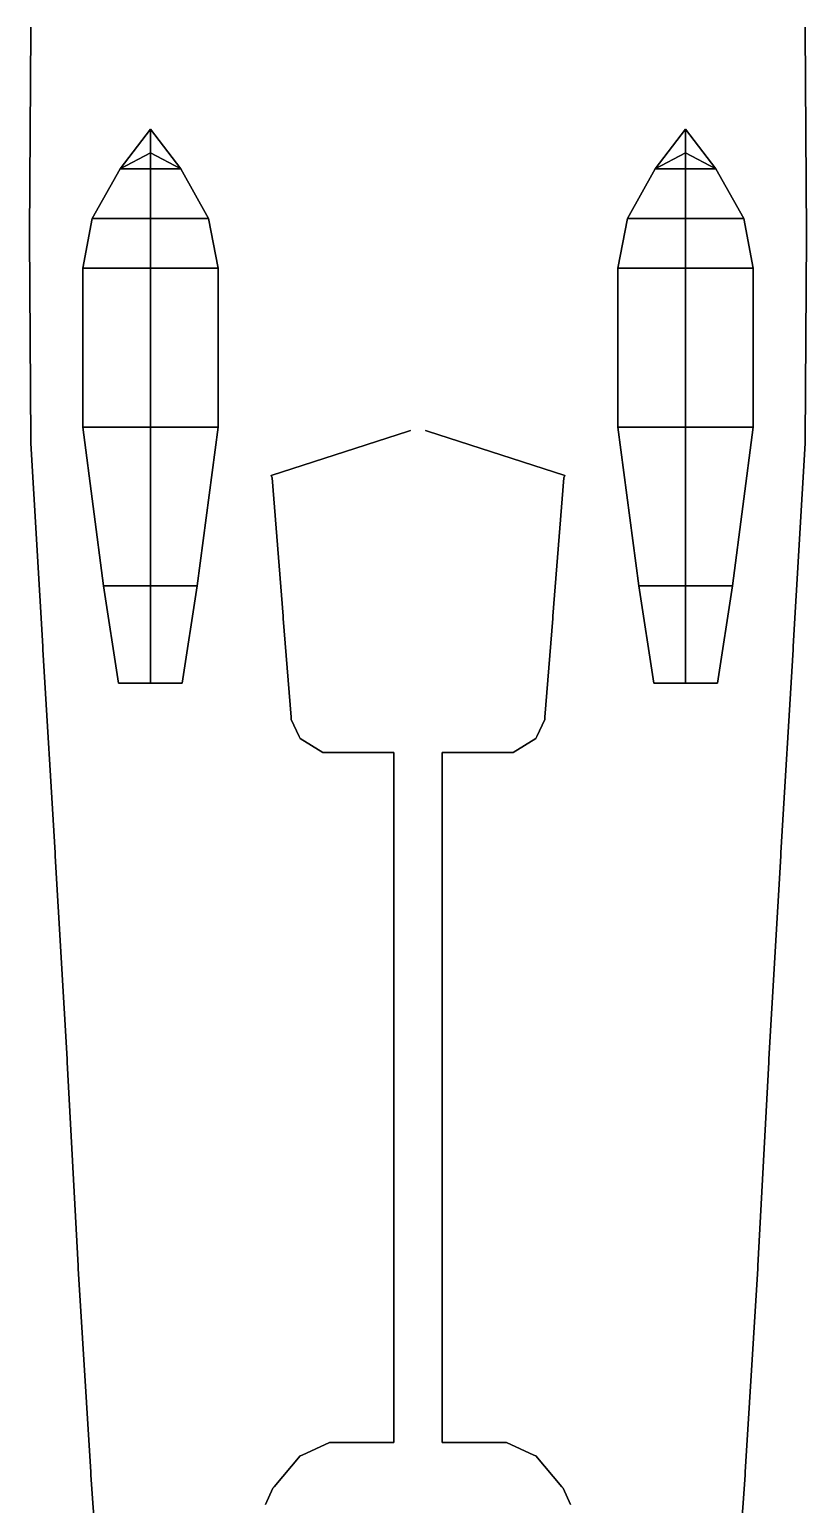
# Model space of a CAD drawing. Extents: x -5 to 5, y -54 to 54.
# Drawn here: x -5.27 to 5.27, y -31.91 to -11.9 of the extents above; entities that cross this region are included whole.
import ezdxf

# ---------------------------------------------------------------- set-up
doc = ezdxf.new("R2010")
doc.units = 0
doc.layers.add('BOATS', color=1, linetype='CONTINUOUS')
doc.layers.add('RAILINGS', color=6, linetype='CONTINUOUS')

msp = doc.modelspace()

# ---------------------------------------------------------------- linework, layer by layer
at = {"layer": 'BOATS'}
for points in [[(-3.63, -13.25, 4.09), (-3.63, -13.25, 4.09), (-4.04175, -13.79, 4.0225), (-3.63, -13.79, 4.15075)], [(-4.04175, -13.79, 4.0225), (-3.63, -13.25, 4.09), (-3.63, -13.574, 3.2935), (-4.04175, -13.79, 3.27325)], [(-3.21825, -13.79, 3.27325), (-3.63, -13.574, 3.2935), (-3.63, -13.25, 4.09), (-3.21825, -13.79, 4.0225)], [(-3.21825, -13.79, 4.0225), (-3.63, -13.25, 4.09), (-3.63, -13.25, 4.09), (-3.63, -13.79, 4.15075)], [(-3.63, -13.574, 3.2935), (-3.63, -13.574, 3.2935), (-3.63, -13.25, 4.09)], [(-3.63, -13.25, 4.09), (-3.63, -13.25, 4.09), (-3.63, -13.574, 3.2935)], [(3.21825, -13.79, 4.0225), (3.63, -13.25, 4.09), (3.63, -13.574, 3.2935), (3.21825, -13.79, 3.27325)], [(3.63, -13.25, 4.09), (3.63, -13.25, 4.09), (3.21825, -13.79, 4.0225), (3.63, -13.79, 4.15075)], [(3.63, -13.25, 4.09), (3.63, -13.25, 4.09), (3.63, -13.574, 3.2935)], [(4.04175, -13.79, 4.0225), (3.63, -13.25, 4.09), (3.63, -13.25, 4.09), (3.63, -13.79, 4.15075)], [(4.04175, -13.79, 3.27325), (3.63, -13.574, 3.2935), (3.63, -13.25, 4.09), (4.04175, -13.79, 4.0225)], [(3.63, -13.574, 3.2935), (3.63, -13.574, 3.2935), (3.63, -13.25, 4.09)], [(-4.04175, -13.79, 3.27325), (-3.63, -13.574, 3.2935), (-3.63, -13.574, 3.2935), (-3.63, -13.79, 3.00325)], [(-3.63, -13.574, 3.2935), (-3.63, -13.574, 3.2935), (-3.21825, -13.79, 3.27325), (-3.63, -13.79, 3.00325)], [(3.21825, -13.79, 3.27325), (3.63, -13.574, 3.2935), (3.63, -13.574, 3.2935), (3.63, -13.79, 3.00325)], [(3.63, -13.574, 3.2935), (3.63, -13.574, 3.2935), (4.04175, -13.79, 3.27325), (3.63, -13.79, 3.00325)], [(-4.41975, -14.465, 4.01575), (-4.04175, -13.79, 4.0225), (-4.04175, -13.79, 3.27325), (-4.41975, -14.465, 3.2665)], [(-4.41975, -14.465, 3.2665), (-4.04175, -13.79, 3.27325), (-3.63, -13.79, 3.00325), (-3.63, -14.465, 2.85475)], [(-3.63, -13.79, 4.15075), (-4.04175, -13.79, 4.0225), (-4.41975, -14.465, 4.01575), (-3.63, -14.465, 4.171)], [(-2.84025, -14.465, 4.01575), (-3.21825, -13.79, 4.0225), (-3.63, -13.79, 4.15075), (-3.63, -14.465, 4.171)], [(-3.63, -13.79, 3.00325), (-3.21825, -13.79, 3.27325), (-2.84025, -14.465, 3.2665), (-3.63, -14.465, 2.85475)], [(-2.84025, -14.465, 3.2665), (-3.21825, -13.79, 3.27325), (-3.21825, -13.79, 4.0225), (-2.84025, -14.465, 4.01575)], [(2.84025, -14.465, 4.01575), (3.21825, -13.79, 4.0225), (3.21825, -13.79, 3.27325), (2.84025, -14.465, 3.2665)], [(3.63, -13.79, 4.15075), (3.21825, -13.79, 4.0225), (2.84025, -14.465, 4.01575), (3.63, -14.465, 4.171)], [(2.84025, -14.465, 3.2665), (3.21825, -13.79, 3.27325), (3.63, -13.79, 3.00325), (3.63, -14.465, 2.85475)], [(3.63, -13.79, 3.00325), (4.04175, -13.79, 3.27325), (4.41975, -14.465, 3.2665), (3.63, -14.465, 2.85475)], [(4.41975, -14.465, 4.01575), (4.04175, -13.79, 4.0225), (3.63, -13.79, 4.15075), (3.63, -14.465, 4.171)], [(4.41975, -14.465, 3.2665), (4.04175, -13.79, 3.27325), (4.04175, -13.79, 4.0225), (4.41975, -14.465, 4.01575)], [(-4.548, -15.14, 4.0225), (-4.41975, -14.465, 4.01575), (-4.41975, -14.465, 3.2665), (-4.548, -15.14, 3.2665)], [(-4.548, -15.14, 3.2665), (-4.41975, -14.465, 3.2665), (-3.63, -14.465, 2.85475), (-3.63, -15.14, 2.84125)], [(-3.63, -14.465, 4.171), (-4.41975, -14.465, 4.01575), (-4.548, -15.14, 4.0225), (-3.63, -15.14, 4.20475)], [(-2.712, -15.14, 4.0225), (-2.84025, -14.465, 4.01575), (-3.63, -14.465, 4.171), (-3.63, -15.14, 4.20475)], [(-3.63, -14.465, 2.85475), (-2.84025, -14.465, 3.2665), (-2.712, -15.14, 3.2665), (-3.63, -15.14, 2.84125)], [(-2.712, -15.14, 3.2665), (-2.84025, -14.465, 3.2665), (-2.84025, -14.465, 4.01575), (-2.712, -15.14, 4.0225)], [(2.712, -15.14, 4.0225), (2.84025, -14.465, 4.01575), (2.84025, -14.465, 3.2665), (2.712, -15.14, 3.2665)], [(3.63, -14.465, 4.171), (2.84025, -14.465, 4.01575), (2.712, -15.14, 4.0225), (3.63, -15.14, 4.20475)], [(2.712, -15.14, 3.2665), (2.84025, -14.465, 3.2665), (3.63, -14.465, 2.85475), (3.63, -15.14, 2.84125)], [(3.63, -14.465, 2.85475), (4.41975, -14.465, 3.2665), (4.548, -15.14, 3.2665), (3.63, -15.14, 2.84125)], [(4.548, -15.14, 4.0225), (4.41975, -14.465, 4.01575), (3.63, -14.465, 4.171), (3.63, -15.14, 4.20475)], [(4.548, -15.14, 3.2665), (4.41975, -14.465, 3.2665), (4.41975, -14.465, 4.01575), (4.548, -15.14, 4.0225)], [(-4.548, -17.29325, 4.0225), (-4.548, -15.14, 4.0225), (-4.548, -15.14, 3.2665), (-4.548, -17.29325, 3.2665)], [(-4.548, -17.29325, 3.2665), (-4.548, -15.14, 3.2665), (-3.63, -15.14, 2.84125), (-3.63, -17.29325, 2.84125)], [(-3.63, -15.14, 4.20475), (-4.548, -15.14, 4.0225), (-4.548, -17.29325, 4.0225), (-3.63, -17.29325, 4.1845)], [(-2.712, -17.29325, 4.0225), (-2.712, -15.14, 4.0225), (-3.63, -15.14, 4.20475), (-3.63, -17.29325, 4.1845)], [(-3.63, -15.14, 2.84125), (-2.712, -15.14, 3.2665), (-2.712, -17.29325, 3.2665), (-3.63, -17.29325, 2.84125)], [(-2.712, -17.29325, 3.2665), (-2.712, -15.14, 3.2665), (-2.712, -15.14, 4.0225), (-2.712, -17.29325, 4.0225)], [(2.712, -17.29325, 4.0225), (2.712, -15.14, 4.0225), (2.712, -15.14, 3.2665), (2.712, -17.29325, 3.2665)], [(3.63, -15.14, 4.20475), (2.712, -15.14, 4.0225), (2.712, -17.29325, 4.0225), (3.63, -17.29325, 4.1845)], [(2.712, -17.29325, 3.2665), (2.712, -15.14, 3.2665), (3.63, -15.14, 2.84125), (3.63, -17.29325, 2.84125)], [(3.63, -15.14, 2.84125), (4.548, -15.14, 3.2665), (4.548, -17.29325, 3.2665), (3.63, -17.29325, 2.84125)], [(4.548, -17.29325, 4.0225), (4.548, -15.14, 4.0225), (3.63, -15.14, 4.20475), (3.63, -17.29325, 4.1845)], [(4.548, -17.29325, 3.2665), (4.548, -15.14, 3.2665), (4.548, -15.14, 4.0225), (4.548, -17.29325, 4.0225)], [(-4.2645, -19.4465, 3.9955), (-4.548, -17.29325, 4.0225), (-4.548, -17.29325, 3.2665), (-4.2645, -19.4465, 3.27325)], [(-4.2645, -19.4465, 3.27325), (-4.548, -17.29325, 3.2665), (-3.63, -17.29325, 2.84125), (-3.63, -19.4465, 2.92225)], [(-3.63, -17.29325, 4.1845), (-4.548, -17.29325, 4.0225), (-4.2645, -19.4465, 3.9955), (-3.63, -19.4465, 3.9955)], [(-2.9955, -19.4465, 3.9955), (-2.712, -17.29325, 4.0225), (-3.63, -17.29325, 4.1845), (-3.63, -19.4465, 3.9955)], [(-3.63, -17.29325, 2.84125), (-2.712, -17.29325, 3.2665), (-2.9955, -19.4465, 3.27325), (-3.63, -19.4465, 2.92225)], [(-2.9955, -19.4465, 3.27325), (-2.712, -17.29325, 3.2665), (-2.712, -17.29325, 4.0225), (-2.9955, -19.4465, 3.9955)], [(3.63, -17.29325, 4.1845), (2.712, -17.29325, 4.0225), (2.9955, -19.4465, 3.9955), (3.63, -19.4465, 3.9955)], [(2.9955, -19.4465, 3.9955), (2.712, -17.29325, 4.0225), (2.712, -17.29325, 3.2665), (2.9955, -19.4465, 3.27325)], [(2.9955, -19.4465, 3.27325), (2.712, -17.29325, 3.2665), (3.63, -17.29325, 2.84125), (3.63, -19.4465, 2.92225)], [(3.63, -17.29325, 2.84125), (4.548, -17.29325, 3.2665), (4.2645, -19.4465, 3.27325), (3.63, -19.4465, 2.92225)], [(4.2645, -19.4465, 3.9955), (4.548, -17.29325, 4.0225), (3.63, -17.29325, 4.1845), (3.63, -19.4465, 3.9955)], [(4.2645, -19.4465, 3.27325), (4.548, -17.29325, 3.2665), (4.548, -17.29325, 4.0225), (4.2645, -19.4465, 3.9955)], [(-4.062, -20.7695, 3.97525), (-4.2645, -19.4465, 3.9955), (-4.2645, -19.4465, 3.27325), (-4.062, -20.7695, 3.39475)], [(-4.062, -20.7695, 3.39475), (-4.2645, -19.4465, 3.27325), (-3.63, -19.4465, 2.92225), (-3.63, -20.7695, 3.2125)], [(-3.63, -19.4465, 3.9955), (-4.2645, -19.4465, 3.9955), (-4.062, -20.7695, 3.97525), (-3.63, -20.7695, 3.97525)], [(-3.63, -19.4465, 2.92225), (-2.9955, -19.4465, 3.27325), (-3.198, -20.7695, 3.39475), (-3.63, -20.7695, 3.2125)], [(-3.198, -20.7695, 3.97525), (-2.9955, -19.4465, 3.9955), (-3.63, -19.4465, 3.9955), (-3.63, -20.7695, 3.97525)], [(-3.198, -20.7695, 3.39475), (-2.9955, -19.4465, 3.27325), (-2.9955, -19.4465, 3.9955), (-3.198, -20.7695, 3.97525)], [(3.198, -20.7695, 3.97525), (2.9955, -19.4465, 3.9955), (2.9955, -19.4465, 3.27325), (3.198, -20.7695, 3.39475)], [(3.63, -19.4465, 3.9955), (2.9955, -19.4465, 3.9955), (3.198, -20.7695, 3.97525), (3.63, -20.7695, 3.97525)], [(3.198, -20.7695, 3.39475), (2.9955, -19.4465, 3.27325), (3.63, -19.4465, 2.92225), (3.63, -20.7695, 3.2125)], [(4.062, -20.7695, 3.97525), (4.2645, -19.4465, 3.9955), (3.63, -19.4465, 3.9955), (3.63, -20.7695, 3.97525)], [(3.63, -19.4465, 2.92225), (4.2645, -19.4465, 3.27325), (4.062, -20.7695, 3.39475), (3.63, -20.7695, 3.2125)], [(4.062, -20.7695, 3.39475), (4.2645, -19.4465, 3.27325), (4.2645, -19.4465, 3.9955), (4.062, -20.7695, 3.97525)], [(-3.63, -20.7695, 3.97525), (-4.062, -20.7695, 3.97525), (-4.062, -20.7695, 3.39475), (-3.63, -20.7695, 3.2125)], [(-3.63, -20.7695, 3.2125), (-3.198, -20.7695, 3.39475), (-3.198, -20.7695, 3.97525), (-3.63, -20.7695, 3.97525)], [(3.63, -20.7695, 3.97525), (3.198, -20.7695, 3.97525), (3.198, -20.7695, 3.39475), (3.63, -20.7695, 3.2125)], [(3.63, -20.7695, 3.2125), (4.062, -20.7695, 3.39475), (4.062, -20.7695, 3.97525), (3.63, -20.7695, 3.97525)]]:
    msp.add_3dface(points, dxfattribs=at)
at = {"layer": 'RAILINGS'}
for points in [[(-5.25, -11.91, 3.67), (-5.25, -11.91, 3.71), (-5.27, -14.67, 3.71), (-5.27, -14.67, 3.67)], [(-5.27, -14.67, 3.67), (-5.27, -14.67, 3.71), (-5.25, -11.91, 3.71), (-5.25, -11.91, 3.67)], [(-5.25, -11.91, 3.26), (-5.25, -11.91, 3.3), (-5.27, -14.67, 3.3), (-5.27, -14.67, 3.26)], [(-5.27, -14.67, 3.26), (-5.27, -14.67, 3.3), (-5.25, -11.91, 3.3), (-5.25, -11.91, 3.26)], [(-5.25, -11.91, 3.71), (-5.25, -11.87, 3.71), (-5.25, -11.87, 2.84), (-5.25, -11.91, 2.84)], [(-5.25, -11.91, 2.84), (-5.25, -11.87, 2.84), (-5.25, -11.87, 3.71), (-5.25, -11.91, 3.71)], [(5.25, -11.91, 3.71), (5.25, -11.87, 3.71), (5.25, -11.87, 2.84), (5.25, -11.91, 2.84)], [(5.25, -11.91, 2.84), (5.25, -11.87, 2.84), (5.25, -11.87, 3.71), (5.25, -11.91, 3.71)], [(5.27, -14.67, 3.26), (5.27, -14.67, 3.3), (5.25, -11.91, 3.3), (5.25, -11.91, 3.26)], [(5.25, -11.91, 3.26), (5.25, -11.91, 3.3), (5.27, -14.67, 3.3), (5.27, -14.67, 3.26)], [(5.25, -11.91, 3.67), (5.25, -11.91, 3.71), (5.27, -14.67, 3.71), (5.27, -14.67, 3.67)], [(5.27, -14.67, 3.67), (5.27, -14.67, 3.71), (5.25, -11.91, 3.71), (5.25, -11.91, 3.67)], [(-5.27, -14.71, 2.84), (-5.27, -14.67, 2.84), (-5.27, -14.67, 3.71), (-5.27, -14.71, 3.71)], [(-5.27, -14.71, 3.71), (-5.27, -14.67, 3.71), (-5.27, -14.67, 2.84), (-5.27, -14.71, 2.84)], [(-5.25, -17.47, 3.67), (-5.25, -17.47, 3.71), (-5.27, -14.71, 3.71), (-5.27, -14.71, 3.67)], [(-5.27, -14.71, 3.67), (-5.27, -14.71, 3.71), (-5.25, -17.47, 3.71), (-5.25, -17.47, 3.67)], [(-5.25, -17.47, 3.26), (-5.25, -17.47, 3.3), (-5.27, -14.71, 3.3), (-5.27, -14.71, 3.26)], [(-5.27, -14.71, 3.26), (-5.27, -14.71, 3.3), (-5.25, -17.47, 3.3), (-5.25, -17.47, 3.26)], [(5.27, -14.71, 3.26), (5.27, -14.71, 3.3), (5.25, -17.47, 3.3), (5.25, -17.47, 3.26)], [(5.25, -17.47, 3.26), (5.25, -17.47, 3.3), (5.27, -14.71, 3.3), (5.27, -14.71, 3.26)], [(5.25, -17.47, 3.67), (5.25, -17.47, 3.71), (5.27, -14.71, 3.71), (5.27, -14.71, 3.67)], [(5.27, -14.71, 3.67), (5.27, -14.71, 3.71), (5.25, -17.47, 3.71), (5.25, -17.47, 3.67)], [(5.27, -14.71, 2.84), (5.27, -14.67, 2.84), (5.27, -14.67, 3.71), (5.27, -14.71, 3.71)], [(5.27, -14.71, 3.71), (5.27, -14.67, 3.71), (5.27, -14.67, 2.84), (5.27, -14.71, 2.84)], [(-1.99, -17.95, 6.45), (-1.99, -17.95, 6.49), (-0.13, -17.35, 6.49), (-0.13, -17.35, 6.45)], [(-0.13, -17.35, 6.45), (-0.13, -17.35, 6.49), (-1.99, -17.95, 6.49), (-1.99, -17.95, 6.45)], [(-1.99, -17.95, 6.04), (-1.99, -17.95, 6.08), (-0.13, -17.35, 6.08), (-0.13, -17.35, 6.04)], [(-0.13, -17.35, 6.04), (-0.13, -17.35, 6.08), (-1.99, -17.95, 6.08), (-1.99, -17.95, 6.04)], [(-0.13, -17.35, 6.49), (-0.1, -17.34, 6.49), (-0.1, -17.34, 5.37), (-0.13, -17.35, 5.37)], [(-0.13, -17.35, 5.37), (-0.1, -17.34, 5.37), (-0.1, -17.34, 6.49), (-0.13, -17.35, 6.49)], [(0.13, -17.35, 6.49), (0.1, -17.34, 6.49), (0.1, -17.34, 5.37), (0.13, -17.35, 5.37)], [(0.13, -17.35, 5.37), (0.1, -17.34, 5.37), (0.1, -17.34, 6.49), (0.13, -17.35, 6.49)], [(0.13, -17.35, 6.04), (0.13, -17.35, 6.08), (1.99, -17.95, 6.08), (1.99, -17.95, 6.04)], [(1.99, -17.95, 6.04), (1.99, -17.95, 6.08), (0.13, -17.35, 6.08), (0.13, -17.35, 6.04)], [(1.99, -17.95, 6.45), (1.99, -17.95, 6.49), (0.13, -17.35, 6.49), (0.13, -17.35, 6.45)], [(0.13, -17.35, 6.45), (0.13, -17.35, 6.49), (1.99, -17.95, 6.49), (1.99, -17.95, 6.45)], [(-5.25, -17.51, 3.71), (-5.25, -17.47, 3.71), (-5.25, -17.47, 2.83), (-5.25, -17.51, 2.83)], [(-5.25, -17.51, 2.83), (-5.25, -17.47, 2.83), (-5.25, -17.47, 3.71), (-5.25, -17.51, 3.71)], [(-5.25, -17.51, 3.67), (-5.25, -17.51, 3.71), (-5.09, -20.27, 3.71), (-5.09, -20.27, 3.67)], [(-5.09, -20.27, 3.67), (-5.09, -20.27, 3.71), (-5.25, -17.51, 3.71), (-5.25, -17.51, 3.67)], [(-5.25, -17.51, 3.26), (-5.25, -17.51, 3.3), (-5.09, -20.27, 3.3), (-5.09, -20.27, 3.26)], [(-5.09, -20.27, 3.26), (-5.09, -20.27, 3.3), (-5.25, -17.51, 3.3), (-5.25, -17.51, 3.26)], [(5.09, -20.27, 3.26), (5.09, -20.27, 3.3), (5.25, -17.51, 3.3), (5.25, -17.51, 3.26)], [(5.25, -17.51, 3.26), (5.25, -17.51, 3.3), (5.09, -20.27, 3.3), (5.09, -20.27, 3.26)], [(5.25, -17.51, 3.67), (5.25, -17.51, 3.71), (5.09, -20.27, 3.71), (5.09, -20.27, 3.67)], [(5.09, -20.27, 3.67), (5.09, -20.27, 3.71), (5.25, -17.51, 3.71), (5.25, -17.51, 3.67)], [(5.25, -17.51, 3.71), (5.25, -17.47, 3.71), (5.25, -17.47, 2.83), (5.25, -17.51, 2.83)], [(5.25, -17.51, 2.83), (5.25, -17.47, 2.83), (5.25, -17.47, 3.71), (5.25, -17.51, 3.71)], [(-1.98, -17.98, 6.49), (-1.99, -17.95, 6.49), (-1.99, -17.95, 5.37), (-1.98, -17.98, 5.37)], [(-1.98, -17.98, 5.37), (-1.99, -17.95, 5.37), (-1.99, -17.95, 6.49), (-1.98, -17.98, 6.49)], [(-1.83, -19.86, 6.45), (-1.83, -19.86, 6.49), (-1.98, -17.98, 6.49), (-1.98, -17.98, 6.45)], [(-1.98, -17.98, 6.45), (-1.98, -17.98, 6.49), (-1.83, -19.86, 6.49), (-1.83, -19.86, 6.45)], [(-1.83, -19.86, 6.04), (-1.83, -19.86, 6.08), (-1.98, -17.98, 6.08), (-1.98, -17.98, 6.04)], [(-1.98, -17.98, 6.04), (-1.98, -17.98, 6.08), (-1.83, -19.86, 6.08), (-1.83, -19.86, 6.04)], [(1.98, -17.98, 6.04), (1.98, -17.98, 6.08), (1.83, -19.86, 6.08), (1.83, -19.86, 6.04)], [(1.83, -19.86, 6.04), (1.83, -19.86, 6.08), (1.98, -17.98, 6.08), (1.98, -17.98, 6.04)], [(1.83, -19.86, 6.45), (1.83, -19.86, 6.49), (1.98, -17.98, 6.49), (1.98, -17.98, 6.45)], [(1.98, -17.98, 6.45), (1.98, -17.98, 6.49), (1.83, -19.86, 6.49), (1.83, -19.86, 6.45)], [(1.98, -17.98, 5.37), (1.99, -17.95, 5.37), (1.99, -17.95, 6.49), (1.98, -17.98, 6.49)], [(1.98, -17.98, 6.49), (1.99, -17.95, 6.49), (1.99, -17.95, 5.37), (1.98, -17.98, 5.37)], [(-1.83, -19.89, 5.37), (-1.83, -19.86, 5.37), (-1.83, -19.86, 6.49), (-1.83, -19.89, 6.49)], [(-1.83, -19.89, 6.49), (-1.83, -19.86, 6.49), (-1.83, -19.86, 5.37), (-1.83, -19.89, 5.37)], [(-1.72, -21.23, 6.45), (-1.72, -21.23, 6.49), (-1.83, -19.89, 6.49), (-1.83, -19.89, 6.45)], [(-1.83, -19.89, 6.45), (-1.83, -19.89, 6.49), (-1.72, -21.23, 6.49), (-1.72, -21.23, 6.45)], [(-1.83, -19.89, 6.04), (-1.83, -19.89, 6.08), (-1.72, -21.23, 6.08), (-1.72, -21.23, 6.04)], [(-1.72, -21.23, 6.04), (-1.72, -21.23, 6.08), (-1.83, -19.89, 6.08), (-1.83, -19.89, 6.04)], [(1.72, -21.23, 6.04), (1.72, -21.23, 6.08), (1.83, -19.89, 6.08), (1.83, -19.89, 6.04)], [(1.83, -19.89, 6.04), (1.83, -19.89, 6.08), (1.72, -21.23, 6.08), (1.72, -21.23, 6.04)], [(1.83, -19.89, 6.45), (1.83, -19.89, 6.49), (1.72, -21.23, 6.49), (1.72, -21.23, 6.45)], [(1.72, -21.23, 6.45), (1.72, -21.23, 6.49), (1.83, -19.89, 6.49), (1.83, -19.89, 6.45)], [(1.83, -19.89, 6.49), (1.83, -19.86, 6.49), (1.83, -19.86, 5.37), (1.83, -19.89, 5.37)], [(1.83, -19.89, 5.37), (1.83, -19.86, 5.37), (1.83, -19.86, 6.49), (1.83, -19.89, 6.49)], [(-5.09, -20.31, 2.82), (-5.09, -20.27, 2.82), (-5.09, -20.27, 3.71), (-5.09, -20.31, 3.71)], [(-5.09, -20.31, 3.71), (-5.09, -20.27, 3.71), (-5.09, -20.27, 2.82), (-5.09, -20.31, 2.82)], [(-4.92, -23.07, 3.67), (-4.92, -23.07, 3.71), (-5.09, -20.31, 3.71), (-5.09, -20.31, 3.67)], [(-5.09, -20.31, 3.67), (-5.09, -20.31, 3.71), (-4.92, -23.07, 3.71), (-4.92, -23.07, 3.67)], [(-4.92, -23.07, 3.26), (-4.92, -23.07, 3.3), (-5.09, -20.31, 3.3), (-5.09, -20.31, 3.26)], [(-5.09, -20.31, 3.26), (-5.09, -20.31, 3.3), (-4.92, -23.07, 3.3), (-4.92, -23.07, 3.26)], [(5.09, -20.31, 3.26), (5.09, -20.31, 3.3), (4.92, -23.07, 3.3), (4.92, -23.07, 3.26)], [(4.92, -23.07, 3.26), (4.92, -23.07, 3.3), (5.09, -20.31, 3.3), (5.09, -20.31, 3.26)], [(4.92, -23.07, 3.67), (4.92, -23.07, 3.71), (5.09, -20.31, 3.71), (5.09, -20.31, 3.67)], [(5.09, -20.31, 3.67), (5.09, -20.31, 3.71), (4.92, -23.07, 3.71), (4.92, -23.07, 3.67)], [(5.09, -20.31, 3.71), (5.09, -20.27, 3.71), (5.09, -20.27, 2.82), (5.09, -20.31, 2.82)], [(5.09, -20.31, 2.82), (5.09, -20.27, 2.82), (5.09, -20.27, 3.71), (5.09, -20.31, 3.71)], [(-1.72, -21.26, 6.49), (-1.72, -21.23, 6.49), (-1.72, -21.23, 5.37), (-1.72, -21.26, 5.37)], [(-1.72, -21.26, 5.37), (-1.72, -21.23, 5.37), (-1.72, -21.23, 6.49), (-1.72, -21.26, 6.49)], [(-1.72, -21.26, 6.45), (-1.72, -21.26, 6.49), (-1.61, -21.49, 6.49), (-1.61, -21.49, 6.45)], [(-1.61, -21.49, 6.45), (-1.61, -21.49, 6.49), (-1.72, -21.26, 6.49), (-1.72, -21.26, 6.45)], [(-1.72, -21.26, 6.04), (-1.72, -21.26, 6.08), (-1.61, -21.49, 6.08), (-1.61, -21.49, 6.04)], [(-1.61, -21.49, 6.04), (-1.61, -21.49, 6.08), (-1.72, -21.26, 6.08), (-1.72, -21.26, 6.04)], [(1.61, -21.49, 6.04), (1.61, -21.49, 6.08), (1.72, -21.26, 6.08), (1.72, -21.26, 6.04)], [(1.72, -21.26, 6.04), (1.72, -21.26, 6.08), (1.61, -21.49, 6.08), (1.61, -21.49, 6.04)], [(1.72, -21.26, 6.45), (1.72, -21.26, 6.49), (1.61, -21.49, 6.49), (1.61, -21.49, 6.45)], [(1.61, -21.49, 6.45), (1.61, -21.49, 6.49), (1.72, -21.26, 6.49), (1.72, -21.26, 6.45)], [(1.72, -21.26, 6.49), (1.72, -21.23, 6.49), (1.72, -21.23, 5.37), (1.72, -21.26, 5.37)], [(1.72, -21.26, 5.37), (1.72, -21.23, 5.37), (1.72, -21.23, 6.49), (1.72, -21.26, 6.49)], [(-1.6, -21.52, 6.49), (-1.61, -21.49, 6.49), (-1.61, -21.49, 5.37), (-1.6, -21.52, 5.37)], [(-1.6, -21.52, 5.37), (-1.61, -21.49, 5.37), (-1.61, -21.49, 6.49), (-1.6, -21.52, 6.49)], [(-1.29, -21.71, 6.45), (-1.29, -21.71, 6.49), (-1.6, -21.52, 6.49), (-1.6, -21.52, 6.45)], [(-1.6, -21.52, 6.45), (-1.6, -21.52, 6.49), (-1.29, -21.71, 6.49), (-1.29, -21.71, 6.45)], [(-1.29, -21.71, 6.04), (-1.29, -21.71, 6.08), (-1.6, -21.52, 6.08), (-1.6, -21.52, 6.04)], [(-1.6, -21.52, 6.04), (-1.6, -21.52, 6.08), (-1.29, -21.71, 6.08), (-1.29, -21.71, 6.04)], [(1.6, -21.52, 6.04), (1.6, -21.52, 6.08), (1.29, -21.71, 6.08), (1.29, -21.71, 6.04)], [(1.29, -21.71, 6.04), (1.29, -21.71, 6.08), (1.6, -21.52, 6.08), (1.6, -21.52, 6.04)], [(1.29, -21.71, 6.45), (1.29, -21.71, 6.49), (1.6, -21.52, 6.49), (1.6, -21.52, 6.45)], [(1.6, -21.52, 6.45), (1.6, -21.52, 6.49), (1.29, -21.71, 6.49), (1.29, -21.71, 6.45)], [(1.6, -21.52, 6.49), (1.61, -21.49, 6.49), (1.61, -21.49, 5.37), (1.6, -21.52, 5.37)], [(1.6, -21.52, 5.37), (1.61, -21.49, 5.37), (1.61, -21.49, 6.49), (1.6, -21.52, 6.49)], [(-1.26, -21.71, 6.49), (-1.29, -21.71, 6.49), (-1.29, -21.71, 5.37), (-1.26, -21.71, 5.37)], [(-1.26, -21.71, 5.37), (-1.29, -21.71, 5.37), (-1.29, -21.71, 6.49), (-1.26, -21.71, 6.49)], [(-1.26, -21.71, 6.45), (-1.26, -21.71, 6.49), (-0.36, -21.71, 6.49), (-0.36, -21.71, 6.45)], [(-0.36, -21.71, 6.45), (-0.36, -21.71, 6.49), (-1.26, -21.71, 6.49), (-1.26, -21.71, 6.45)], [(-1.26, -21.71, 6.04), (-1.26, -21.71, 6.08), (-0.36, -21.71, 6.08), (-0.36, -21.71, 6.04)], [(-0.36, -21.71, 6.04), (-0.36, -21.71, 6.08), (-1.26, -21.71, 6.08), (-1.26, -21.71, 6.04)], [(-0.33, -21.71, 6.49), (-0.36, -21.71, 6.49), (-0.36, -21.71, 5.37), (-0.33, -21.71, 5.37)], [(-0.33, -21.71, 5.37), (-0.36, -21.71, 5.37), (-0.36, -21.71, 6.49), (-0.33, -21.71, 6.49)], [(-0.33, -26.1, 5.85), (-0.33, -26.1, 5.89), (-0.33, -21.71, 5.94), (-0.33, -21.71, 5.9)], [(-0.33, -21.71, 5.9), (-0.33, -21.71, 5.94), (-0.33, -26.1, 5.89), (-0.33, -26.1, 5.85)], [(-0.33, -21.71, 5.49), (-0.33, -21.71, 5.53), (-0.33, -26.1, 5.48), (-0.33, -26.1, 5.44)], [(-0.33, -26.1, 5.44), (-0.33, -26.1, 5.48), (-0.33, -21.71, 5.53), (-0.33, -21.71, 5.49)], [(0.33, -26.1, 5.44), (0.33, -26.1, 5.48), (0.33, -21.71, 5.53), (0.33, -21.71, 5.49)], [(0.33, -21.71, 5.49), (0.33, -21.71, 5.53), (0.33, -26.1, 5.48), (0.33, -26.1, 5.44)], [(0.33, -21.71, 5.9), (0.33, -21.71, 5.94), (0.33, -26.1, 5.89), (0.33, -26.1, 5.85)], [(0.33, -26.1, 5.85), (0.33, -26.1, 5.89), (0.33, -21.71, 5.94), (0.33, -21.71, 5.9)], [(0.33, -21.71, 5.37), (0.36, -21.71, 5.37), (0.36, -21.71, 6.49), (0.33, -21.71, 6.49)], [(0.33, -21.71, 6.49), (0.36, -21.71, 6.49), (0.36, -21.71, 5.37), (0.33, -21.71, 5.37)], [(0.36, -21.71, 6.04), (0.36, -21.71, 6.08), (1.26, -21.71, 6.08), (1.26, -21.71, 6.04)], [(1.26, -21.71, 6.04), (1.26, -21.71, 6.08), (0.36, -21.71, 6.08), (0.36, -21.71, 6.04)], [(1.26, -21.71, 6.45), (1.26, -21.71, 6.49), (0.36, -21.71, 6.49), (0.36, -21.71, 6.45)], [(0.36, -21.71, 6.45), (0.36, -21.71, 6.49), (1.26, -21.71, 6.49), (1.26, -21.71, 6.45)], [(1.26, -21.71, 6.49), (1.29, -21.71, 6.49), (1.29, -21.71, 5.37), (1.26, -21.71, 5.37)], [(1.26, -21.71, 5.37), (1.29, -21.71, 5.37), (1.29, -21.71, 6.49), (1.26, -21.71, 6.49)], [(-4.92, -23.11, 3.71), (-4.92, -23.07, 3.71), (-4.92, -23.07, 2.81), (-4.92, -23.11, 2.81)], [(-4.92, -23.11, 2.81), (-4.92, -23.07, 2.81), (-4.92, -23.07, 3.71), (-4.92, -23.11, 3.71)], [(-4.92, -23.11, 3.67), (-4.92, -23.11, 3.71), (-4.76, -25.87, 3.71), (-4.76, -25.87, 3.67)], [(-4.76, -25.87, 3.67), (-4.76, -25.87, 3.71), (-4.92, -23.11, 3.71), (-4.92, -23.11, 3.67)], [(-4.92, -23.11, 3.26), (-4.92, -23.11, 3.3), (-4.76, -25.87, 3.3), (-4.76, -25.87, 3.26)], [(-4.76, -25.87, 3.26), (-4.76, -25.87, 3.3), (-4.92, -23.11, 3.3), (-4.92, -23.11, 3.26)], [(4.76, -25.87, 3.26), (4.76, -25.87, 3.3), (4.92, -23.11, 3.3), (4.92, -23.11, 3.26)], [(4.92, -23.11, 3.26), (4.92, -23.11, 3.3), (4.76, -25.87, 3.3), (4.76, -25.87, 3.26)], [(4.92, -23.11, 3.67), (4.92, -23.11, 3.71), (4.76, -25.87, 3.71), (4.76, -25.87, 3.67)], [(4.76, -25.87, 3.67), (4.76, -25.87, 3.71), (4.92, -23.11, 3.71), (4.92, -23.11, 3.67)], [(4.92, -23.11, 2.81), (4.92, -23.07, 2.81), (4.92, -23.07, 3.71), (4.92, -23.11, 3.71)], [(4.92, -23.11, 3.71), (4.92, -23.07, 3.71), (4.92, -23.07, 2.81), (4.92, -23.11, 2.81)], [(-4.76, -25.91, 3.71), (-4.76, -25.87, 3.71), (-4.76, -25.87, 2.81), (-4.76, -25.91, 2.81)], [(-4.76, -25.91, 2.81), (-4.76, -25.87, 2.81), (-4.76, -25.87, 3.71), (-4.76, -25.91, 3.71)], [(-4.61, -28.67, 3.67), (-4.61, -28.67, 3.71), (-4.76, -25.91, 3.71), (-4.76, -25.91, 3.67)], [(-4.76, -25.91, 3.67), (-4.76, -25.91, 3.71), (-4.61, -28.67, 3.71), (-4.61, -28.67, 3.67)], [(-4.61, -28.67, 3.26), (-4.61, -28.67, 3.3), (-4.76, -25.91, 3.3), (-4.76, -25.91, 3.26)], [(-4.76, -25.91, 3.26), (-4.76, -25.91, 3.3), (-4.61, -28.67, 3.3), (-4.61, -28.67, 3.26)], [(4.76, -25.91, 3.26), (4.76, -25.91, 3.3), (4.61, -28.67, 3.3), (4.61, -28.67, 3.26)], [(4.61, -28.67, 3.26), (4.61, -28.67, 3.3), (4.76, -25.91, 3.3), (4.76, -25.91, 3.26)], [(4.61, -28.67, 3.67), (4.61, -28.67, 3.71), (4.76, -25.91, 3.71), (4.76, -25.91, 3.67)], [(4.76, -25.91, 3.67), (4.76, -25.91, 3.71), (4.61, -28.67, 3.71), (4.61, -28.67, 3.67)], [(4.76, -25.91, 3.71), (4.76, -25.87, 3.71), (4.76, -25.87, 2.81), (4.76, -25.91, 2.81)], [(4.76, -25.91, 2.81), (4.76, -25.87, 2.81), (4.76, -25.87, 3.71), (4.76, -25.91, 3.71)], [(-0.33, -26.14, 5.89), (-0.33, -26.1, 5.89), (-0.33, -26.1, 5.19), (-0.33, -26.14, 5.19)], [(-0.33, -26.14, 5.19), (-0.33, -26.1, 5.19), (-0.33, -26.1, 5.89), (-0.33, -26.14, 5.89)], [(-0.33, -26.14, 5.85), (-0.33, -26.14, 5.89), (-0.33, -31.07, 5.89), (-0.33, -31.07, 5.85)], [(-0.33, -31.07, 5.85), (-0.33, -31.07, 5.89), (-0.33, -26.14, 5.89), (-0.33, -26.14, 5.85)], [(-0.33, -31.07, 5.44), (-0.33, -31.07, 5.48), (-0.33, -26.14, 5.48), (-0.33, -26.14, 5.44)], [(-0.33, -26.14, 5.44), (-0.33, -26.14, 5.48), (-0.33, -31.07, 5.48), (-0.33, -31.07, 5.44)], [(0.33, -26.14, 5.19), (0.33, -26.1, 5.19), (0.33, -26.1, 5.89), (0.33, -26.14, 5.89)], [(0.33, -26.14, 5.89), (0.33, -26.1, 5.89), (0.33, -26.1, 5.19), (0.33, -26.14, 5.19)], [(0.33, -26.14, 5.44), (0.33, -26.14, 5.48), (0.33, -31.07, 5.48), (0.33, -31.07, 5.44)], [(0.33, -31.07, 5.44), (0.33, -31.07, 5.48), (0.33, -26.14, 5.48), (0.33, -26.14, 5.44)], [(0.33, -31.07, 5.85), (0.33, -31.07, 5.89), (0.33, -26.14, 5.89), (0.33, -26.14, 5.85)], [(0.33, -26.14, 5.85), (0.33, -26.14, 5.89), (0.33, -31.07, 5.89), (0.33, -31.07, 5.85)], [(-4.61, -28.71, 2.81), (-4.61, -28.67, 2.81), (-4.61, -28.67, 3.71), (-4.61, -28.71, 3.71)], [(-4.61, -28.71, 3.71), (-4.61, -28.67, 3.71), (-4.61, -28.67, 2.81), (-4.61, -28.71, 2.81)], [(-4.61, -28.71, 3.67), (-4.61, -28.71, 3.71), (-4.44, -31.47, 3.71), (-4.44, -31.47, 3.67)], [(-4.44, -31.47, 3.67), (-4.44, -31.47, 3.71), (-4.61, -28.71, 3.71), (-4.61, -28.71, 3.67)], [(-4.61, -28.71, 3.26), (-4.61, -28.71, 3.3), (-4.44, -31.47, 3.3), (-4.44, -31.47, 3.26)], [(-4.44, -31.47, 3.26), (-4.44, -31.47, 3.3), (-4.61, -28.71, 3.3), (-4.61, -28.71, 3.26)], [(4.44, -31.47, 3.26), (4.44, -31.47, 3.3), (4.61, -28.71, 3.3), (4.61, -28.71, 3.26)], [(4.61, -28.71, 3.26), (4.61, -28.71, 3.3), (4.44, -31.47, 3.3), (4.44, -31.47, 3.26)], [(4.61, -28.71, 3.67), (4.61, -28.71, 3.71), (4.44, -31.47, 3.71), (4.44, -31.47, 3.67)], [(4.44, -31.47, 3.67), (4.44, -31.47, 3.71), (4.61, -28.71, 3.71), (4.61, -28.71, 3.67)], [(4.61, -28.71, 2.81), (4.61, -28.67, 2.81), (4.61, -28.67, 3.71), (4.61, -28.71, 3.71)], [(4.61, -28.71, 3.71), (4.61, -28.67, 3.71), (4.61, -28.67, 2.81), (4.61, -28.71, 2.81)], [(-1.2, -31.07, 5.85), (-1.2, -31.07, 5.89), (-1.57, -31.24, 5.89), (-1.57, -31.24, 5.85)], [(-1.57, -31.24, 5.85), (-1.57, -31.24, 5.89), (-1.2, -31.07, 5.89), (-1.2, -31.07, 5.85)], [(-1.57, -31.24, 5.44), (-1.57, -31.24, 5.48), (-1.2, -31.07, 5.48), (-1.2, -31.07, 5.44)], [(-1.2, -31.07, 5.44), (-1.2, -31.07, 5.48), (-1.57, -31.24, 5.48), (-1.57, -31.24, 5.44)], [(-1.16, -31.07, 4.99), (-1.2, -31.07, 4.99), (-1.2, -31.07, 5.89), (-1.16, -31.07, 5.89)], [(-1.16, -31.07, 5.89), (-1.2, -31.07, 5.89), (-1.2, -31.07, 4.99), (-1.16, -31.07, 4.99)], [(-0.37, -31.07, 5.85), (-0.37, -31.07, 5.89), (-1.16, -31.07, 5.89), (-1.16, -31.07, 5.85)], [(-1.16, -31.07, 5.85), (-1.16, -31.07, 5.89), (-0.37, -31.07, 5.89), (-0.37, -31.07, 5.85)], [(-0.37, -31.07, 5.44), (-0.37, -31.07, 5.48), (-1.16, -31.07, 5.48), (-1.16, -31.07, 5.44)], [(-1.16, -31.07, 5.44), (-1.16, -31.07, 5.48), (-0.37, -31.07, 5.48), (-0.37, -31.07, 5.44)], [(-0.33, -31.07, 4.99), (-0.37, -31.07, 4.99), (-0.37, -31.07, 5.89), (-0.33, -31.07, 5.89)], [(-0.33, -31.07, 5.89), (-0.37, -31.07, 5.89), (-0.37, -31.07, 4.99), (-0.33, -31.07, 4.99)], [(0.33, -31.07, 4.99), (0.37, -31.07, 4.99), (0.37, -31.07, 5.89), (0.33, -31.07, 5.89)], [(0.33, -31.07, 5.89), (0.37, -31.07, 5.89), (0.37, -31.07, 4.99), (0.33, -31.07, 4.99)], [(1.16, -31.07, 5.44), (1.16, -31.07, 5.48), (0.37, -31.07, 5.48), (0.37, -31.07, 5.44)], [(0.37, -31.07, 5.44), (0.37, -31.07, 5.48), (1.16, -31.07, 5.48), (1.16, -31.07, 5.44)], [(0.37, -31.07, 5.85), (0.37, -31.07, 5.89), (1.16, -31.07, 5.89), (1.16, -31.07, 5.85)], [(1.16, -31.07, 5.85), (1.16, -31.07, 5.89), (0.37, -31.07, 5.89), (0.37, -31.07, 5.85)], [(1.16, -31.07, 4.99), (1.2, -31.07, 4.99), (1.2, -31.07, 5.89), (1.16, -31.07, 5.89)], [(1.16, -31.07, 5.89), (1.2, -31.07, 5.89), (1.2, -31.07, 4.99), (1.16, -31.07, 4.99)], [(1.2, -31.07, 5.44), (1.2, -31.07, 5.48), (1.57, -31.24, 5.48), (1.57, -31.24, 5.44)], [(1.57, -31.24, 5.44), (1.57, -31.24, 5.48), (1.2, -31.07, 5.48), (1.2, -31.07, 5.44)], [(1.57, -31.24, 5.85), (1.57, -31.24, 5.89), (1.2, -31.07, 5.89), (1.2, -31.07, 5.85)], [(1.2, -31.07, 5.85), (1.2, -31.07, 5.89), (1.57, -31.24, 5.89), (1.57, -31.24, 5.85)], [(-1.6, -31.25, 5.85), (-1.6, -31.25, 5.89), (-1.95, -31.67, 5.89), (-1.95, -31.67, 5.85)], [(-1.95, -31.67, 5.85), (-1.95, -31.67, 5.89), (-1.6, -31.25, 5.89), (-1.6, -31.25, 5.85)], [(-1.95, -31.67, 5.44), (-1.95, -31.67, 5.48), (-1.6, -31.25, 5.48), (-1.6, -31.25, 5.44)], [(-1.6, -31.25, 5.44), (-1.6, -31.25, 5.48), (-1.95, -31.67, 5.48), (-1.95, -31.67, 5.44)], [(-1.57, -31.24, 4.99), (-1.6, -31.25, 4.99), (-1.6, -31.25, 5.89), (-1.57, -31.24, 5.89)], [(-1.57, -31.24, 5.89), (-1.6, -31.25, 5.89), (-1.6, -31.25, 4.99), (-1.57, -31.24, 4.99)], [(1.57, -31.24, 4.99), (1.6, -31.25, 4.99), (1.6, -31.25, 5.89), (1.57, -31.24, 5.89)], [(1.57, -31.24, 5.89), (1.6, -31.25, 5.89), (1.6, -31.25, 4.99), (1.57, -31.24, 4.99)], [(1.6, -31.25, 5.44), (1.6, -31.25, 5.48), (1.95, -31.67, 5.48), (1.95, -31.67, 5.44)], [(1.95, -31.67, 5.44), (1.95, -31.67, 5.48), (1.6, -31.25, 5.48), (1.6, -31.25, 5.44)], [(1.95, -31.67, 5.85), (1.95, -31.67, 5.89), (1.6, -31.25, 5.89), (1.6, -31.25, 5.85)], [(1.6, -31.25, 5.85), (1.6, -31.25, 5.89), (1.95, -31.67, 5.89), (1.95, -31.67, 5.85)], [(-4.44, -31.51, 3.71), (-4.44, -31.47, 3.71), (-4.44, -31.47, 2.81), (-4.44, -31.51, 2.81)], [(-4.44, -31.51, 2.81), (-4.44, -31.47, 2.81), (-4.44, -31.47, 3.71), (-4.44, -31.51, 3.71)], [(-4.24, -34.27, 3.67), (-4.24, -34.27, 3.71), (-4.44, -31.51, 3.71), (-4.44, -31.51, 3.67)], [(-4.44, -31.51, 3.67), (-4.44, -31.51, 3.71), (-4.24, -34.27, 3.71), (-4.24, -34.27, 3.67)], [(-4.24, -34.27, 3.26), (-4.24, -34.27, 3.3), (-4.44, -31.51, 3.3), (-4.44, -31.51, 3.26)], [(-4.44, -31.51, 3.26), (-4.44, -31.51, 3.3), (-4.24, -34.27, 3.3), (-4.24, -34.27, 3.26)], [(4.44, -31.51, 3.26), (4.44, -31.51, 3.3), (4.24, -34.27, 3.3), (4.24, -34.27, 3.26)], [(4.24, -34.27, 3.26), (4.24, -34.27, 3.3), (4.44, -31.51, 3.3), (4.44, -31.51, 3.26)], [(4.24, -34.27, 3.67), (4.24, -34.27, 3.71), (4.44, -31.51, 3.71), (4.44, -31.51, 3.67)], [(4.44, -31.51, 3.67), (4.44, -31.51, 3.71), (4.24, -34.27, 3.71), (4.24, -34.27, 3.67)], [(4.44, -31.51, 3.71), (4.44, -31.47, 3.71), (4.44, -31.47, 2.81), (4.44, -31.51, 2.81)], [(4.44, -31.51, 2.81), (4.44, -31.47, 2.81), (4.44, -31.47, 3.71), (4.44, -31.51, 3.71)], [(-2.07, -31.91, 5.85), (-2.07, -31.91, 5.89), (-1.97, -31.69, 5.89), (-1.97, -31.69, 5.85)], [(-1.97, -31.69, 5.85), (-1.97, -31.69, 5.89), (-2.07, -31.91, 5.89), (-2.07, -31.91, 5.85)], [(-2.07, -31.91, 5.44), (-2.07, -31.91, 5.48), (-1.97, -31.69, 5.48), (-1.97, -31.69, 5.44)], [(-1.97, -31.69, 5.44), (-1.97, -31.69, 5.48), (-2.07, -31.91, 5.48), (-2.07, -31.91, 5.44)], [(-1.95, -31.67, 4.99), (-1.97, -31.69, 4.99), (-1.97, -31.69, 5.89), (-1.95, -31.67, 5.89)], [(-1.95, -31.67, 5.89), (-1.97, -31.69, 5.89), (-1.97, -31.69, 4.99), (-1.95, -31.67, 4.99)], [(1.95, -31.67, 5.89), (1.97, -31.69, 5.89), (1.97, -31.69, 4.99), (1.95, -31.67, 4.99)], [(1.95, -31.67, 4.99), (1.97, -31.69, 4.99), (1.97, -31.69, 5.89), (1.95, -31.67, 5.89)], [(1.97, -31.69, 5.44), (1.97, -31.69, 5.48), (2.07, -31.91, 5.48), (2.07, -31.91, 5.44)], [(2.07, -31.91, 5.44), (2.07, -31.91, 5.48), (1.97, -31.69, 5.48), (1.97, -31.69, 5.44)], [(2.07, -31.91, 5.85), (2.07, -31.91, 5.89), (1.97, -31.69, 5.89), (1.97, -31.69, 5.85)], [(1.97, -31.69, 5.85), (1.97, -31.69, 5.89), (2.07, -31.91, 5.89), (2.07, -31.91, 5.85)]]:
    msp.add_3dface(points, dxfattribs=at)

doc.saveas('drawing.dxf')
